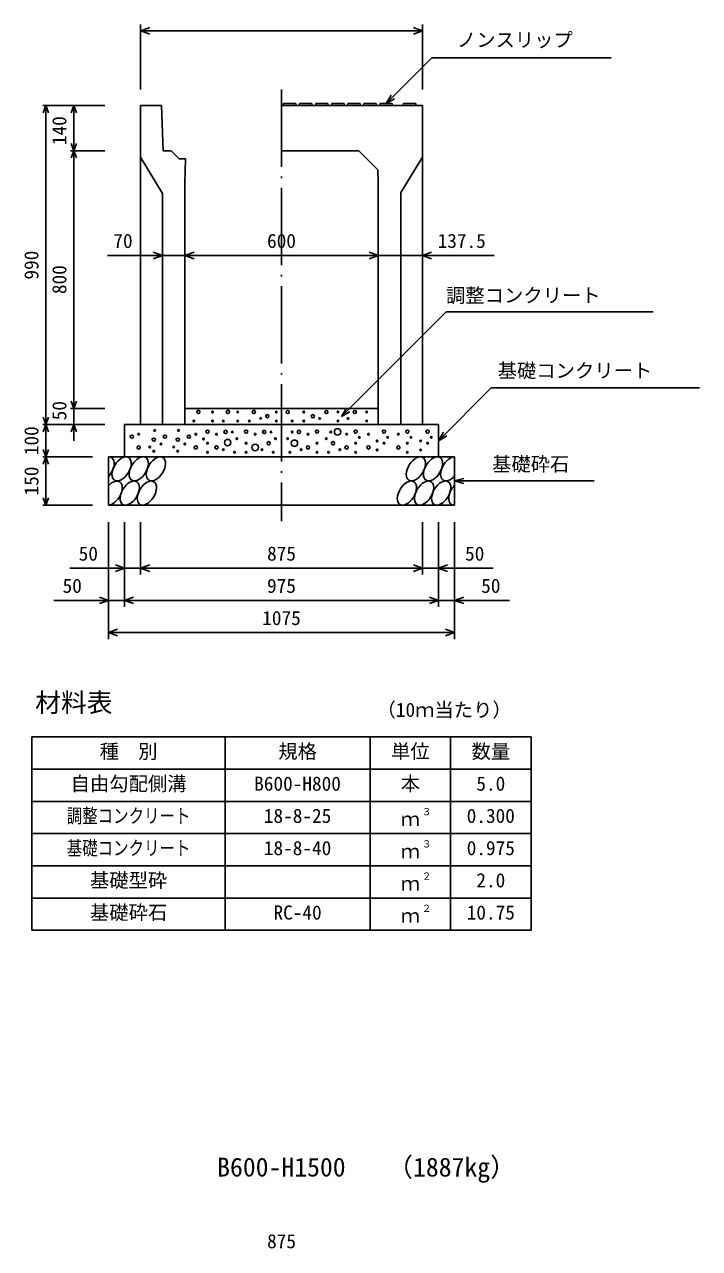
# Model space of a CAD drawing. Units: millimetres, scale not verified. Extents: x -16800 to 16800, y -5940 to 5940.
# Drawn here: x 9683 to 11780, y 28 to 3826 of the extents above; entities that cross this region are included whole.
import ezdxf
from ezdxf.enums import TextEntityAlignment as Align

# ---------------------------------------------------------------- set-up
doc = ezdxf.new("R2010")
doc.units = ezdxf.units.MM
doc.header["$LTSCALE"] = 20
doc.linetypes.add('LONG_DASHED_DOTTED', pattern=[15.25, 12, -1.5, 0.25, -1.5])
for name, color, linetype, lineweight in [('0-0_DIM', 7, 'Continuous', 25), ('0-2_HATCH', 6, 'Continuous', 25), ('0-3_HYO', 3, 'Continuous', 25), ('0-4_HYO2', 4, 'Continuous', 25), ('0-5_OUTLINE', 3, 'Continuous', 25), ('0-6_TXT', 7, 'Continuous', 25)]:
    doc.layers.add(name, color=color, linetype=linetype, lineweight=lineweight)
doc.styles.add('ＭＳ ゴシック', font='')
doc.styles.get('ＭＳ ゴシック').set_extended_font_data('MS Gothic')

msp = doc.modelspace()

# ---------------------------------------------------------------- linework, layer by layer
at = {"layer": '0-0_DIM'}
for p, q in [((10044.28, 3826.41), (10044.28, 3624.66)), ((10919.28, 3806.41), (10044.28, 3806.41)), ((10919.28, 3826.41), (10919.28, 3624.66)), ((10806.78, 3581.16), (10948.99, 3723.38)), ((11505.88, 3723.38), (10948.99, 3723.38)), ((9740.08, 3574.66), (9933.41, 3574.66)), ((9750.08, 3574.66), (9750.08, 2584.66)), ((9836.75, 3434.66), (9836.75, 3574.66)), ((10806.78, 3581.16), (10821.78, 3607.14)), ((10806.78, 3581.16), (10832.76, 3596.16)), ((9826.75, 3434.66), (9933.41, 3434.66)), ((9836.75, 2634.66), (9836.75, 3434.66)), ((10111.78, 3109.66), (9941.09, 3109.66)), ((10181.78, 3109.66), (10111.78, 3109.66)), ((10181.78, 3109.66), (10781.78, 3109.66)), ((10781.78, 3109.66), (10919.28, 3109.66)), ((11142.05, 3109.66), (10919.28, 3109.66)), ((11132.94, 2698.32), (10969.28, 2534.66)), ((11132.94, 2698.32), (11779.81, 2698.32)), ((9826.75, 2634.66), (9933.41, 2634.66)), ((9836.75, 2634.66), (9836.75, 2584.66)), ((10668.1, 2609.66), (10683.1, 2635.64)), ((10668.1, 2609.66), (10694.08, 2624.66)), ((9740.08, 2584.66), (9933.41, 2584.66)), ((9750.08, 2484.66), (9750.08, 2584.66)), ((9836.75, 2534.66), (9836.75, 2584.66)), ((10969.28, 2534.66), (10984.28, 2560.64)), ((10969.28, 2534.66), (10995.26, 2549.66)), ((9740.08, 2484.66), (9894.28, 2484.66)), ((9750.08, 2484.66), (9750.08, 2334.66)), ((11019.28, 2409.66), (11048.26, 2417.43)), ((11019.28, 2409.66), (11452.6, 2409.66)), ((11019.28, 2409.66), (11048.26, 2401.9)), ((9740.08, 2334.66), (9894.28, 2334.66)), ((9944.28, 1919.15), (9944.28, 2281.49)), ((9994.28, 2019.15), (9994.28, 2281.49)), ((10044.28, 2119.15), (10044.28, 2281.49)), ((10919.28, 2119.15), (10919.28, 2281.49)), ((10969.28, 2019.15), (10969.28, 2281.49)), ((11019.28, 1919.15), (11019.28, 2281.49)), ((9824.28, 2139.15), (10044.28, 2139.15)), ((10044.28, 2139.15), (10919.28, 2139.15)), ((11139.28, 2139.15), (10919.28, 2139.15)), ((9774.28, 2039.15), (9994.28, 2039.15)), ((9994.28, 2039.15), (10969.28, 2039.15)), ((11189.28, 2039.15), (10969.28, 2039.15)), ((9944.28, 1939.15), (11019.28, 1939.15))]:
    msp.add_line(p, q, dxfattribs=at)
at = {"layer": '0-0_DIM', "linetype": 'LONG_DASHED_DOTTED'}
msp.add_line((10481.78, 3624.66), (10481.78, 2284.66), dxfattribs=at)
at = {"layer": '0-0_DIM'}
for points in [[(10072.51, 3796.14), (10044.32, 3806.41), (10072.51, 3816.67)], [(10891.13, 3816.67), (10919.32, 3806.41), (10891.13, 3796.14)], [(9741.87, 3552.11), (9750.08, 3574.66), (9758.29, 3552.11)], [(9828.54, 3552.11), (9836.75, 3574.66), (9844.96, 3552.11)], [(9844.96, 3457.21), (9836.75, 3434.66), (9828.54, 3457.21)], [(9828.54, 3412.11), (9836.75, 3434.66), (9844.96, 3412.11)], [(10083.59, 3099.4), (10111.78, 3109.66), (10083.59, 3119.92)], [(10209.97, 3099.4), (10181.78, 3109.66), (10209.97, 3119.92)], [(10753.59, 3119.92), (10781.78, 3109.66), (10753.59, 3099.4)], [(10947.47, 3119.92), (10919.28, 3109.66), (10947.47, 3099.4)], [(10668.1, 2609.66), (10992.57, 2934.13), (11636.12, 2934.13)], [(9844.96, 2657.21), (9836.75, 2634.66), (9828.54, 2657.21)], [(9758.29, 2607.21), (9750.08, 2584.66), (9741.87, 2607.21)], [(9758.29, 2562.11), (9750.08, 2584.66), (9741.87, 2562.11)], [(9844.96, 2562.11), (9836.75, 2584.66), (9828.54, 2562.11)], [(9758.29, 2507.21), (9750.08, 2484.66), (9741.87, 2507.21)], [(9758.29, 2462.11), (9750.08, 2484.66), (9741.87, 2462.11)], [(9758.29, 2357.21), (9750.08, 2334.66), (9741.87, 2357.21)], [(9966.09, 2149.41), (9994.28, 2139.15), (9966.09, 2128.89)], [(10072.47, 2128.89), (10044.28, 2139.15), (10072.47, 2149.41)], [(10891.09, 2149.41), (10919.28, 2139.15), (10891.09, 2128.89)], [(10997.47, 2149.41), (10969.28, 2139.15), (10997.47, 2128.89)], [(9916.09, 2049.41), (9944.28, 2039.15), (9916.09, 2028.89)], [(10022.47, 2028.89), (9994.28, 2039.15), (10022.47, 2049.41)], [(10941.09, 2049.41), (10969.28, 2039.15), (10941.09, 2028.89)], [(11047.47, 2049.41), (11019.28, 2039.15), (11047.47, 2028.89)], [(9972.47, 1928.89), (9944.28, 1939.15), (9972.47, 1949.41)], [(10991.09, 1949.41), (11019.28, 1939.15), (10991.09, 1928.89)]]:
    msp.add_lwpolyline(points, dxfattribs=at)
at = {"layer": '0-2_HATCH'}
for p, q in [((10526.78, 3574.66), (10525.78, 3581.16)), ((10576.78, 3574.66), (10575.78, 3581.16)), ((10626.78, 3574.66), (10625.78, 3581.16)), ((10676.78, 3574.66), (10675.78, 3581.16)), ((10726.78, 3574.66), (10725.78, 3581.16)), ((10776.78, 3574.66), (10775.78, 3581.16)), ((10826.78, 3574.66), (10825.78, 3581.16)), ((10899.28, 3574.66), (10898.28, 3581.16))]:
    msp.add_line(p, q, dxfattribs=at)
for points in [[(10525.78, 3581.16), (10487.78, 3581.16), (10486.78, 3574.66)], [(10575.78, 3581.16), (10537.78, 3581.16), (10536.78, 3574.66)], [(10625.78, 3581.16), (10587.78, 3581.16), (10586.78, 3574.66)], [(10675.78, 3581.16), (10637.78, 3581.16), (10636.78, 3574.66)], [(10725.78, 3581.16), (10687.78, 3581.16), (10686.78, 3574.66)], [(10775.78, 3581.16), (10737.78, 3581.16), (10736.78, 3574.66)], [(10825.78, 3581.16), (10787.78, 3581.16), (10786.78, 3574.66)], [(10898.28, 3581.16), (10860.28, 3581.16), (10859.28, 3574.66)]]:
    msp.add_lwpolyline(points, dxfattribs=at)
for centre, radius in [((10223.47, 2623.97), 5), ((10267.57, 2623.97), 2.5), ((10315.3, 2623.97), 5), ((10345.75, 2623.97), 2.5), ((10395.66, 2623.97), 5), ((10465.75, 2623.97), 2.5), ((10500.92, 2623.69), 5), ((10550.82, 2623.69), 2.5), ((10620.92, 2623.69), 5), ((10657.14, 2623.69), 2.5), ((10709.35, 2623.69), 5), ((10746.35, 2623.69), 2.5), ((10209.45, 2595.96), 2.5), ((10267.57, 2595.96), 2.5), ((10301.28, 2595.96), 2.5), ((10345.75, 2595.96), 2.5), ((10381.64, 2595.96), 2.5), ((10416.69, 2603.84), 2.5), ((10437.71, 2610.84), 5), ((10465.75, 2595.96), 2.5), ((10514.94, 2595.68), 2.5), ((10550.82, 2595.68), 2.5), ((10578.86, 2610.56), 5), ((10599.89, 2603.56), 2.5), ((10657.14, 2595.68), 2.5), ((10688.32, 2603.56), 2.5), ((10746.35, 2595.68), 2.5), ((10016.52, 2547.21), 5), ((10038.09, 2554.84), 2.5), ((10087.52, 2566.49), 2.5), ((10119.56, 2547.21), 5), ((10161.86, 2566.49), 2.5), ((10193.9, 2547.21), 5), ((10215.47, 2554.84), 2.5), ((10251.75, 2562.72), 5), ((10279.79, 2554.84), 2.5), ((10307.82, 2561.84), 5), ((10328.86, 2561.84), 2.5), ((10371.75, 2562.72), 5), ((10399.79, 2554.84), 2.5), ((10427.82, 2561.84), 5), ((10448.86, 2561.84), 2.5), ((10514.71, 2561.84), 2.5), ((10535.74, 2561.84), 5), ((10563.78, 2554.84), 2.5), ((10591.82, 2562.72), 5), ((10634.71, 2561.84), 2.5), ((10655.74, 2561.84), 10), ((10683.78, 2554.84), 2.5), ((10711.82, 2562.72), 5), ((10723.16, 2545.15), 2.5), ((10751.72, 2554.84), 2.5), ((10799.9, 2562.72), 5), ((10811.24, 2545.15), 2.5), ((10844.51, 2554.84), 2.5), ((10872.55, 2562.72), 5), ((10883.89, 2545.15), 2.5), ((10935.3, 2562.72), 5), ((10946.64, 2545.15), 2.5), ((10038.09, 2513.69), 5), ((10072.66, 2515.18), 2.5), ((10085.08, 2537.97), 5), ((10107.15, 2524.42), 2.5), ((10147, 2515.18), 2.5), ((10159.41, 2537.97), 5), ((10181.48, 2524.42), 2.5), ((10215.47, 2513.69), 5), ((10239.33, 2539.92), 2.5), ((10251.75, 2526.82), 2.5), ((10279.79, 2513.69), 5), ((10300.82, 2506.69), 2.5), ((10314.36, 2528.83), 10), ((10342.87, 2540.83), 2.5), ((10371.75, 2526.82), 2.5), ((10399.79, 2513.69), 10), ((10420.82, 2506.69), 2.5), ((10441.84, 2526.82), 5), ((10462.87, 2540.83), 2.5), ((10500.69, 2540.83), 2.5), ((10521.72, 2526.82), 10), ((10542.75, 2506.69), 2.5), ((10563.78, 2513.69), 5), ((10591.82, 2526.82), 2.5), ((10620.69, 2540.83), 2.5), ((10641.72, 2526.82), 5), ((10662.75, 2506.69), 2.5), ((10683.78, 2513.69), 5), ((10711.82, 2526.82), 2.5), ((10751.72, 2513.69), 5), ((10778.58, 2533.62), 2.5), ((10778.58, 2505.61), 2.5), ((10799.9, 2526.82), 2.5), ((10844.51, 2513.69), 5), ((10872.55, 2526.82), 2.5), ((10913.97, 2533.62), 2.5), ((10913.97, 2505.61), 2.5), ((10935.3, 2526.82), 2.5), ((10085.08, 2502.08), 2.5), ((10159.41, 2502.08), 2.5), ((10251.75, 2498.81), 2.5), ((10335.86, 2498.81), 2.5), ((10371.75, 2498.81), 2.5), ((10455.86, 2498.81), 2.5), ((10507.7, 2498.81), 2.5), ((10591.82, 2498.81), 2.5), ((10627.7, 2498.81), 2.5), ((10711.82, 2498.81), 2.5), ((10872.55, 2498.81), 2.5)]:
    msp.add_circle(centre, radius, dxfattribs=at)
for centre, start_param, end_param in [((9931.92, 2447.14), 4.385593, 6.6745444), ((11005.42, 2447.14), 0.3357715, 4.4411806), ((9957.24, 2372.15), 3.5111464, 7.548991), ((11030.74, 2372.15), 1.2110787, 3.5658734)]:
    msp.add_ellipse(centre, major_axis=(21.81, 35.31), ratio=0.5792, start_param=start_param, end_param=end_param, dxfattribs=at)
for centre in [(9985.13, 2447.14), (10038.34, 2447.14), (10091.54, 2447.14), (10899.01, 2447.14), (10952.22, 2447.14), (10010.45, 2372.15), (10063.66, 2372.15), (10871.12, 2372.15), (10924.33, 2372.15), (10977.54, 2372.15)]:
    msp.add_ellipse(centre, major_axis=(21.81, 35.31), ratio=0.5792, dxfattribs=at)
at = {"layer": '0-3_HYO'}
for p, q in [((10306.78, 1615.2), (10306.78, 1015.2)), ((10756.78, 1615.2), (10756.78, 1015.2)), ((11006.78, 1615.2), (11006.78, 1015.2)), ((9706.78, 1515.2), (11256.78, 1515.2))]:
    msp.add_line(p, q, dxfattribs=at)
msp.add_lwpolyline([(9706.78, 1015.2), (11256.78, 1015.2), (11256.78, 1615.2), (9706.78, 1615.2)], close=True, dxfattribs=at)
at = {"layer": '0-4_HYO2'}
for p, q in [((9706.78, 1415.2), (11256.78, 1415.2)), ((9706.78, 1315.2), (11256.78, 1315.2)), ((9706.78, 1215.2), (11256.78, 1215.2)), ((9706.78, 1115.2), (11256.78, 1115.2))]:
    msp.add_line(p, q, dxfattribs=at)
at = {"layer": '0-5_OUTLINE'}
for p, q in [((10109.28, 3574.66), (10044.28, 3574.66)), ((10109.28, 3574.66), (10114.28, 3434.66)), ((10919.28, 3574.66), (10481.78, 3574.66)), ((10919.28, 3574.66), (10919.28, 2584.66)), ((10114.28, 3434.66), (10139.28, 3434.66)), ((10139.28, 3434.66), (10164.28, 3409.66)), ((10481.78, 3434.66), (10721.78, 3434.66)), ((10721.78, 3434.66), (10780.76, 3375.69)), ((10044.28, 3414.66), (10111.78, 3301.44)), ((10164.28, 3409.66), (10183.66, 3409.66)), ((10183.66, 3409.66), (10181.78, 3334.66)), ((10851.78, 3304.66), (10919.28, 3414.66)), ((10780.76, 3375.69), (10781.78, 3334.66)), ((10181.78, 3334.66), (10181.78, 2584.66)), ((10781.78, 3334.66), (10781.78, 2584.66)), ((10111.78, 3301.44), (10111.78, 2584.66)), ((10851.78, 3304.66), (10851.78, 2584.66)), ((10181.78, 2634.66), (10781.78, 2634.66)), ((9994.28, 2584.66), (10969.28, 2584.66)), ((9994.28, 2584.66), (9994.28, 2484.66)), ((10919.28, 2584.66), (10781.78, 2584.66)), ((10969.28, 2584.66), (10969.28, 2484.66)), ((9944.28, 2484.66), (11019.28, 2484.66)), ((9944.28, 2484.66), (9944.28, 2334.66)), ((11019.28, 2484.66), (11019.28, 2334.66)), ((9944.28, 2334.66), (11019.28, 2334.66))]:
    msp.add_line(p, q, dxfattribs=at)
msp.add_lwpolyline([(10044.28, 3574.66), (10044.28, 2584.66), (10181.78, 2584.66)], dxfattribs=at)

# ---------------------------------------------------------------- texts
at = {"layer": '0-0_DIM', "style": 'ＭＳ ゴシック'}
for s, p in [('ノンスリップ', (11026.3, 3743.55)), ('70', (9959.51, 3119.66)), ('600', (10436.78, 3119.66)), ('137.5', (10966.38, 3119.66)), ('調整コンクリート', (10992.57, 2950.55)), ('基礎コンクリート', (11152.94, 2717.05)), ('基礎砕石', (11135.6, 2426.83)), ('50', (9851.84, 2149.15)), ('875', (10436.78, 2149.15)), ('50', (11051.72, 2149.15)), ('50', (9801.84, 2049.15)), ('975', (10436.78, 2049.15)), ('50', (11101.72, 2049.15)), ('1075', (10421.78, 1949.15)), ('875', (10436.78, 15.08))]:
    msp.add_text(s, height=43.99, dxfattribs=at).set_placement(p, align=Align.BOTTOM_LEFT)
for s, p in [('140', (9826.75, 3451.91)), ('990', (9740.08, 3034.66)), ('800', (9826.75, 2989.66)), ('50', (9826.75, 2597.99)), ('100', (9740.08, 2489.66)), ('150', (9740.08, 2364.66))]:
    msp.add_text(s, height=43.99, rotation=90, dxfattribs=at).set_placement(p, align=Align.BOTTOM_LEFT)
at = {"layer": '0-6_TXT', "style": 'ＭＳ ゴシック'}
for s, height, p in [('材料表', 58.65, (9716.78, 1675.2)), ('（10ｍ当たり）', 43.99, (10776.78, 1664.2)), ('種\u3000別', 43.99, (9916.78, 1535.2)), ('規格', 43.99, (10471.78, 1535.2)), ('単位', 43.99, (10821.78, 1535.2)), ('数量', 43.99, (11071.78, 1535.2)), ('自由勾配側溝', 43.99, (9826.78, 1435.2)), ('B600-H800', 43.99, (10396.78, 1435.2)), ('本', 43.99, (10851.78, 1435.2)), ('5.0', 43.99, (11086.78, 1435.2)), ('18-8-25', 43.99, (10426.78, 1335.2)), ('ｍ', 43.99, (10851.78, 1325.2)), ('３', 21.99, (10917.32, 1365.57)), ('0.300', 43.99, (11056.78, 1335.2)), ('18-8-40', 43.99, (10426.78, 1235.2)), ('３', 21.99, (10917.32, 1265.57)), ('0.975', 43.99, (11056.78, 1235.2)), ('ｍ', 43.99, (10851.78, 1225.2)), ('基礎型砕', 43.99, (9886.78, 1135.2)), ('２', 21.99, (10917.32, 1165.57)), ('2.0', 43.99, (11086.78, 1135.2)), ('ｍ', 43.99, (10851.78, 1125.2)), ('基礎砕石', 43.99, (9886.78, 1035.2)), ('RC-40', 43.99, (10456.78, 1035.2)), ('ｍ', 43.99, (10851.78, 1025.2)), ('２', 21.99, (10917.32, 1065.57)), ('10.75', 43.99, (11056.78, 1035.2)), ('B600-H1500', 58.65, (10281.78, 233.34)), ('（1887kg）', 58.65, (10810.15, 233.34))]:
    msp.add_text(s, height=height, dxfattribs=at).set_placement(p, align=Align.BOTTOM_LEFT)
at = {"layer": '0-6_TXT', "style": 'ＭＳ ゴシック', "width": 0.8}
for s, p in [('調整コンクリート', (9814.78, 1335.2)), ('基礎コンクリート', (9814.78, 1235.2))]:
    msp.add_text(s, height=43.99, dxfattribs=at).set_placement(p, align=Align.BOTTOM_LEFT)

doc.saveas('drawing.dxf')
